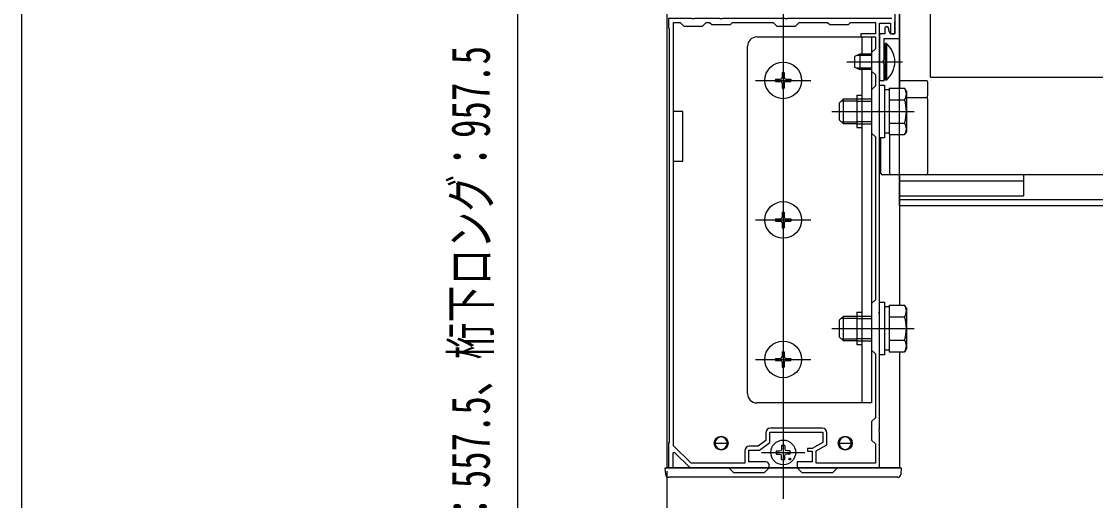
# Model space of a CAD drawing. Units: millimetres, scale not verified. Extents: x -875 to 875, y -1304 to 1297.
# Drawn here: x -875 to -528.8, y -1114.2 to -959.7 of the extents above; entities that cross this region are included whole.
import ezdxf
from ezdxf.enums import TextEntityAlignment as Align

# ---------------------------------------------------------------- set-up
doc = ezdxf.new("R2010")
doc.units = ezdxf.units.MM
doc.header["$LTSCALE"] = 8
for name, color, linetype in [('0-3_YKK_11', 7, 'Continuous'), ('0-5_YKK_12', 2, 'Continuous'), ('0-6_YKK_13', 4, 'Continuous'), ('0-8_YKK_D', 6, 'Continuous'), ('0-9_YKK_ZWAK', 7, 'Continuous')]:
    doc.layers.add(name, color=color, linetype=linetype)
doc.styles.add('ＭＳ ゴシック', font='')
doc.styles.get('ＭＳ ゴシック').set_extended_font_data('MS Gothic')

msp = doc.modelspace()

# ---------------------------------------------------------------- linework, layer by layer
at = {"layer": '0-3_YKK_11'}
for p, q in [((-595.402, -962.7), (-595.402, -962.4)), ((-616.902, -1090.9), (-633.602, -1090.9))]:
    msp.add_line(p, q, dxfattribs=at)
for points in [[(-596.402, -961.4), (-596.702, -961.7), (-596.702, -963.7), (-598.502, -963.7), (-598.502, -978.7), (-597.002, -978.7), (-597.002, -973.371), (-597.145, -973.179), (-597.145, -972.221), (-597.002, -972.029), (-597.002, -965.2), (-592.002, -965.2), (-592.002, -951.371), (-592.145, -951.179), (-592.145, -950.221), (-592.002, -950.029)], [(-593.502, -955.2), (-593.502, -963.7), (-594.402, -963.7)], [(-594.502, -958.7), (-628.044, -958.7), (-628.227, -958.82), (-628.777, -958.82), (-628.96, -958.7), (-649.044, -958.7), (-649.227, -958.82), (-649.777, -958.82), (-649.96, -958.7), (-658.044, -958.7), (-658.227, -958.82), (-658.777, -958.82), (-658.96, -958.7), (-666.502, -958.7), (-666.502, -961.7), (-666.202, -962)], [(-666.202, -962), (-666.202, -1095.4), (-666.502, -1095.7), (-666.502, -1103.7), (-665.002, -1103.7), (-665.002, -1098.8), (-664.634, -1098.646), (-659.502, -1103.7), (-634.002, -1103.7), (-634.002, -1102.7)], [(-664.902, -1096.557), (-664.902, -960), (-662.702, -960), (-661.502, -961.2), (-655.502, -961.2), (-654.302, -960), (-653.202, -960), (-652.502, -960.7), (-646.502, -960.7), (-645.802, -960), (-632.702, -960), (-631.502, -961.2), (-625.502, -961.2), (-624.302, -960), (-615.202, -960), (-614.502, -960.7), (-608.502, -960.7), (-607.802, -960), (-599.802, -960), (-599.802, -963.7), (-604.502, -963.7), (-604.502, -964.7), (-599.802, -964.7), (-599.802, -968.5), (-601.002, -969.7), (-601.002, -975.7), (-599.802, -976.9), (-599.802, -980.5), (-601.002, -981.7), (-601.002, -995.7), (-599.802, -996.9), (-599.802, -1049.5), (-601.002, -1050.7), (-601.002, -1065.7), (-599.802, -1066.9), (-599.802, -1087.5), (-601.002, -1088.7), (-601.002, -1094.7), (-599.802, -1095.9), (-599.802, -1102.2)], [(-635.002, -1101.7), (-640.602, -1101.7), (-640.602, -1098), (-637.102, -1098), (-633.802, -1095.5), (-633.802, -1092.2), (-616.702, -1092.2), (-616.702, -1095.5), (-620.202, -1097.4), (-621.702, -1097.4), (-621.702, -1098.3), (-620.202, -1098.3), (-620.202, -1101.7), (-625.002, -1101.7), (-625.002, -1103.7), (-598.502, -1103.7), (-598.502, -1092.158), (-598.622, -1091.975), (-598.622, -1091.425), (-598.502, -1091.242), (-598.502, -1054.158), (-598.622, -1053.975), (-598.622, -1053.425), (-598.502, -1053.242), (-598.502, -989.158), (-598.622, -988.975), (-598.622, -988.425), (-598.502, -988.242), (-598.502, -973.158), (-598.622, -972.975), (-598.622, -972.425), (-598.502, -972.242), (-598.502, -960.2), (-594.902, -960.2), (-594.902, -963.7), (-593.502, -963.7), (-593.502, -959.7)], [(-635.102, -1092.4), (-635.102, -1094.854), (-637.539, -1096.7), (-640.402, -1096.7)], [(-599.802, -1102.2), (-618.902, -1102.2), (-618.902, -1098.173), (-615.402, -1096.273), (-615.402, -1092.4)], [(-641.902, -1098.2), (-641.902, -1102.2), (-659.172, -1102.2), (-664.902, -1096.557)]]:
    msp.add_lwpolyline(points, dxfattribs=at)
for centre, radius, start, end in [((-596.402, -962.4), 1, 0.00001, 89.99999), ((-594.402, -962.7), 1, 180.00001, 269.99999), ((-633.602, -1092.4), 1.5, 90.00001, 179.99999), ((-616.902, -1092.4), 1.5, 0.00001, 89.99999), ((-640.402, -1098.2), 1.5, 90.00001, 179.99999), ((-635.002, -1102.7), 1, 0.00001, 89.99999)]:
    msp.add_arc(centre, radius, start, end, dxfattribs=at)
at = {"layer": '0-5_YKK_12'}
for p, q in [((-629.502, -761.2), (-629.502, -1113.7)), ((-667.002, -945.487), (-667.002, -1103.7)), ((-592.002, -946.5), (-592.002, -981.194)), ((-592.002, -1019.2), (-592.002, -950.2)), ((-609.002, -972.7), (-591.003, -972.7)), ((-638.402, -978.7), (-620.602, -978.7)), ((-582.002, -977.7), (-204.502, -977.7)), ((-613.802, -988.7), (-587.302, -988.7)), ((-592.002, -1009.2), (-592.002, -1051.194)), ((3.967, -1009.2), (-592.002, -1009.2)), ((-552.002, -1009.2), (-552.002, -1015.9)), ((-552.002, -1011.2), (-592.002, -1011.2)), ((-592.002, -1015.9), (-552.002, -1015.9)), ((3.967, -1017.2), (-592.002, -1017.2)), ((3.967, -1019.2), (-592.002, -1019.2)), ((-638.402, -1023.7), (-620.602, -1023.7)), ((-613.802, -1058.7), (-587.302, -1058.7)), ((-638.402, -1068.7), (-620.602, -1068.7)), ((-592.002, -1066.206), (-592.002, -1103.7)), ((-636.502, -1098.7), (-622.502, -1098.7)), ((-592.002, -1103.7), (-667.002, -1103.7))]:
    msp.add_line(p, q, dxfattribs=at)
for points in [[(-582.002, -977.7), (-582.002, -950.2), (-582.002, -912.2), (-164.502, -912.2)], [(-664.902, -1004.7), (-661.802, -1004.7), (-661.802, -988.7), (-664.902, -988.7)]]:
    msp.add_lwpolyline(points, dxfattribs=at)
for centre in [(-649.502, -1095.7), (-609.502, -1095.7)]:
    msp.add_circle(centre, 2.25, dxfattribs=at)
at = {"layer": '0-6_YKK_13'}
for p, q in [((-638.002, -964.7), (-601.002, -964.7)), ((-604.202, -964.7), (-604.202, -970.2)), ((-601.002, -964.7), (-601.002, -970.2)), ((-641.002, -1079.7), (-641.002, -967.7)), ((-596.502, -978.6), (-596.502, -966.8)), ((-596.254, -966.8), (-596.502, -966.8)), ((-596.254, -966.8), (-596.254, -978.6)), ((-604.802, -970.2), (-606.502, -971)), ((-606.502, -971), (-606.502, -974.4)), ((-601.002, -970.633), (-605.722, -970.633)), ((-601.002, -970.2), (-604.802, -970.2)), ((-604.802, -970.2), (-604.802, -975.2)), ((-606.502, -974.4), (-604.802, -975.2)), ((-601.002, -974.767), (-605.722, -974.767)), ((-601.002, -975.2), (-604.802, -975.2)), ((-604.202, -975.2), (-604.202, -1082.7)), ((-601.002, -975.2), (-601.002, -1082.7)), ((-632.002, -978.35), (-632.002, -979.05)), ((-632.002, -978.35), (-630.352, -978.35)), ((-632.002, -979.05), (-630.352, -979.05)), ((-629.852, -976.2), (-629.152, -976.2)), ((-629.852, -976.2), (-629.852, -977.85)), ((-629.852, -979.55), (-629.852, -981.2)), ((-629.152, -976.2), (-629.152, -977.85)), ((-629.152, -979.55), (-629.152, -981.2)), ((-628.652, -978.35), (-627.002, -978.35)), ((-628.652, -979.05), (-627.002, -979.05)), ((-627.002, -978.35), (-627.002, -979.05)), ((-596.254, -978.6), (-596.502, -978.6)), ((-592.002, -978.7), (-583.502, -978.7)), ((-592.002, -979.2), (-592.002, -978.7)), ((-592.002, -979.2), (-592.002, -981.194)), ((-583.002, -979.2), (-583.002, -983.7)), ((-629.852, -981.2), (-629.152, -981.2)), ((-596.902, -981.65), (-595.302, -981.65)), ((-595.302, -981.194), (-595.302, -996.206)), ((-595.302, -981.194), (-590.383, -981.194)), ((-589.802, -982.2), (-590.383, -981.194)), ((-589.802, -982.2), (-589.802, -995.2)), ((-611.302, -985.9), (-610.102, -984.7)), ((-611.302, -991.5), (-611.302, -985.9)), ((-610.75, -985.348), (-605.802, -985.348)), ((-610.102, -984.7), (-605.802, -984.7)), ((-610.102, -992.7), (-610.102, -984.7)), ((-605.802, -983.5), (-605.802, -993.9)), ((-605.802, -983.5), (-604.202, -983.5)), ((-605.802, -984.7), (-601.002, -984.7)), ((-605.802, -985.45), (-601.002, -985.45)), ((-595.302, -984.7), (-595.302, -992.7)), ((-595.302, -984.947), (-590.383, -984.947)), ((-589.802, -984.2), (-583.502, -984.2)), ((-583.002, -984.7), (-583.002, -983.7)), ((-583.002, -984.7), (-583.002, -1008.7)), ((-611.302, -991.5), (-610.102, -992.7)), ((-610.75, -992.052), (-605.802, -992.052)), ((-605.802, -992.7), (-610.102, -992.7)), ((-605.802, -991.95), (-601.002, -991.95)), ((-605.802, -992.7), (-601.002, -992.7)), ((-595.302, -992.453), (-590.383, -992.453)), ((-605.802, -993.9), (-604.202, -993.9)), ((-595.302, -995.75), (-596.902, -995.75)), ((-595.302, -996.206), (-590.383, -996.206)), ((-595.148, -1008.7), (-595.148, -996.206)), ((-589.802, -995.2), (-590.383, -996.206)), ((-598.002, -1008.7), (-598.002, -997.2)), ((-594.794, -1009.2), (-597.502, -1009.2)), ((-583.502, -1009.2), (-594.794, -1009.2)), ((-583.002, -1009.2), (-583.002, -1008.7)), ((-592.002, -1014.7), (-592.002, -1014.2)), ((-632.002, -1023.35), (-632.002, -1024.05)), ((-632.002, -1023.35), (-630.352, -1023.35)), ((-632.002, -1024.05), (-630.352, -1024.05)), ((-629.852, -1021.2), (-629.152, -1021.2)), ((-629.852, -1021.2), (-629.852, -1022.85)), ((-629.852, -1024.55), (-629.852, -1026.2)), ((-629.152, -1021.2), (-629.152, -1022.85)), ((-629.152, -1024.55), (-629.152, -1026.2)), ((-628.652, -1023.35), (-627.002, -1023.35)), ((-628.652, -1024.05), (-627.002, -1024.05)), ((-627.002, -1023.35), (-627.002, -1024.05)), ((-629.852, -1026.2), (-629.152, -1026.2)), ((-596.902, -1051.65), (-595.302, -1051.65)), ((-595.302, -1051.194), (-595.302, -1066.206)), ((-595.302, -1051.194), (-590.383, -1051.194)), ((-589.802, -1052.2), (-590.383, -1051.194)), ((-589.802, -1052.2), (-589.802, -1065.2)), ((-611.302, -1055.9), (-610.102, -1054.7)), ((-610.75, -1055.348), (-605.802, -1055.348)), ((-610.102, -1054.7), (-605.802, -1054.7)), ((-610.102, -1062.7), (-610.102, -1054.7)), ((-605.802, -1053.5), (-605.802, -1063.9)), ((-605.802, -1053.5), (-604.202, -1053.5)), ((-605.802, -1054.7), (-601.002, -1054.7)), ((-605.802, -1055.45), (-601.002, -1055.45)), ((-595.302, -1054.7), (-595.302, -1062.7)), ((-595.302, -1054.947), (-590.383, -1054.947)), ((-611.302, -1061.5), (-611.302, -1055.9)), ((-611.302, -1061.5), (-610.102, -1062.7)), ((-610.75, -1062.052), (-605.802, -1062.052)), ((-605.802, -1062.7), (-610.102, -1062.7)), ((-605.802, -1061.95), (-601.002, -1061.95)), ((-605.802, -1062.7), (-601.002, -1062.7)), ((-595.302, -1062.453), (-590.383, -1062.453)), ((-605.802, -1063.9), (-604.202, -1063.9)), ((-595.302, -1065.75), (-596.902, -1065.75)), ((-589.802, -1065.2), (-590.383, -1066.206)), ((-632.002, -1068.35), (-632.002, -1069.05)), ((-632.002, -1068.35), (-630.352, -1068.35)), ((-632.002, -1069.05), (-630.352, -1069.05)), ((-629.852, -1066.2), (-629.152, -1066.2)), ((-629.852, -1066.2), (-629.852, -1067.85)), ((-629.852, -1069.55), (-629.852, -1071.2)), ((-629.152, -1066.2), (-629.152, -1067.85)), ((-629.152, -1069.55), (-629.152, -1071.2)), ((-628.652, -1068.35), (-627.002, -1068.35)), ((-628.652, -1069.05), (-627.002, -1069.05)), ((-627.002, -1068.35), (-627.002, -1069.05)), ((-595.302, -1066.206), (-590.383, -1066.206)), ((-629.852, -1071.2), (-629.152, -1071.2)), ((-601.002, -1082.7), (-638.002, -1082.7)), ((-651.502, -1095.7), (-647.502, -1095.7)), ((-651.502, -1095.7), (-651.502, -1096.731)), ((-647.502, -1096.731), (-647.502, -1095.7)), ((-630.002, -1096.455), (-630.021, -1097.563)), ((-629.002, -1096.455), (-628.982, -1097.563)), ((-611.502, -1095.7), (-607.502, -1095.7)), ((-611.502, -1095.7), (-611.502, -1096.731)), ((-607.502, -1096.731), (-607.502, -1095.7)), ((-631.747, -1098.2), (-630.639, -1098.181)), ((-631.747, -1099.2), (-630.639, -1099.219)), ((-630.639, -1098.181), (-630.121, -1098.08)), ((-630.639, -1099.219), (-630.121, -1099.32)), ((-630.021, -1097.563), (-630.121, -1098.08)), ((-630.021, -1099.837), (-630.121, -1099.32)), ((-630.002, -1100.945), (-630.021, -1099.837)), ((-629.002, -1100.945), (-628.982, -1099.837)), ((-628.982, -1097.563), (-628.882, -1098.08)), ((-628.982, -1099.837), (-628.882, -1099.32)), ((-628.365, -1098.181), (-628.882, -1098.08)), ((-628.365, -1099.219), (-628.882, -1099.32)), ((-627.257, -1098.2), (-628.365, -1098.181)), ((-627.257, -1099.2), (-628.365, -1099.219)), ((-666.903, -1103.7), (-647.002, -1103.7)), ((-645.502, -1105.2), (-647.002, -1103.7)), ((-647.002, -1103.7), (-634.002, -1103.7)), ((-634.002, -1103.7), (-635.502, -1105.2)), ((-634.002, -1103.7), (-625.002, -1103.7)), ((-623.502, -1105.2), (-625.002, -1103.7)), ((-625.002, -1103.7), (-612.002, -1103.7)), ((-612.002, -1103.7), (-613.502, -1105.2)), ((-612.002, -1103.7), (-592.1, -1103.7)), ((-592.1, -1103.7), (-591.502, -1103.7)), ((-591.502, -1103.7), (-591.628, -1105.761)), ((-592.626, -1106.7), (-666.377, -1106.7)), ((-645.502, -1105.2), (-635.502, -1105.2)), ((-623.502, -1105.2), (-613.502, -1105.2))]:
    msp.add_line(p, q, dxfattribs=at)
for points in [[(-598.502, -997.2), (-598.502, -980.2), (-596.902, -980.2), (-596.902, -997.2)], [(-598.502, -1067.2), (-598.502, -1050.2), (-596.902, -1050.2), (-596.902, -1067.2)]]:
    msp.add_lwpolyline(points, close=True, dxfattribs=at)
msp.add_lwpolyline([(-667.375, -1105.761), (-667.502, -1103.7), (-666.903, -1103.7)], dxfattribs=at)
for centre, radius in [((-629.502, -978.7), 5.9), ((-629.502, -1023.7), 5.9), ((-629.502, -1068.7), 5.9), ((-629.502, -1098.7), 4), ((-627.38, -1100.821), 0.3)]:
    msp.add_circle(centre, radius, dxfattribs=at)
for centre, radius, start, end in [((-638.002, -967.7), 3, 90, 180), ((-601.202, -972.7), 7.7, 309.98312, 50.01688), ((-630.352, -977.85), 0.5, 270, 0), ((-630.352, -979.55), 0.5, 0, 90), ((-628.652, -977.85), 0.5, 180, 270), ((-628.652, -979.55), 0.5, 90, 180), ((-583.502, -979.2), 0.5, 0, 90), ((-593.125, -983.071), 3.323, 325.61575, 34.38425), ((-602.221, -988.7), 12.419, 342.41205, 17.58795), ((-583.502, -984.7), 0.5, 0, 90), ((-593.125, -994.329), 3.323, 325.61575, 34.38425), ((-597.502, -1008.7), 0.5, 180, 270), ((-594.706, -1008.762), 0.446, 171.95055, 258.57821), ((-583.502, -1008.7), 0.5, 270, 0), ((-630.352, -1022.85), 0.5, 270, 0), ((-630.352, -1024.55), 0.5, 0, 90), ((-628.652, -1022.85), 0.5, 180, 270), ((-628.652, -1024.55), 0.5, 90, 180), ((-593.125, -1053.071), 3.323, 325.61575, 34.38425), ((-602.221, -1058.7), 12.419, 342.41205, 17.58795), ((-593.125, -1064.329), 3.323, 325.61575, 34.38425), ((-630.352, -1067.85), 0.5, 270, 0), ((-630.352, -1069.55), 0.5, 0, 90), ((-628.652, -1067.85), 0.5, 180, 270), ((-628.652, -1069.55), 0.5, 90, 180), ((-638.002, -1079.7), 3, 180, 270), ((-649.502, -1095.7), 2, 0, 180), ((-609.502, -1095.7), 2, 0, 180), ((-649.502, -1095.7), 2, 180, 0), ((-629.502, -1098.7), 2.3, 77.44414, 102.55586), ((-609.502, -1095.7), 2, 180, 0), ((-629.502, -1098.7), 2.3, 167.44414, 192.55586), ((-629.502, -1098.7), 2.3, 347.44414, 12.55586), ((-629.502, -1098.7), 2.3, 257.44414, 282.55586), ((-666.377, -1105.7), 1, 183.5, 270), ((-592.626, -1105.7), 1, 270, 356.5)]:
    msp.add_arc(centre, radius, start, end, dxfattribs=at)
at = {"layer": '0-8_YKK_D'}
for p, q in [((-715, -1174.2), (-715, -914.2)), ((-667.002, -1104.7), (-667.002, -1255.2))]:
    msp.add_line(p, q, dxfattribs=at)
at = {"layer": '0-9_YKK_ZWAK'}
msp.add_line((-875, 1245.8), (-875, -1304.2), dxfattribs=at)

# ---------------------------------------------------------------- texts
at = {"layer": '0-8_YKK_D', "style": 'ＭＳ ゴシック', "width": 0.7}
msp.add_text('HD＝標準：557.5、桁下ロング：957.5', height=12.46, rotation=90, dxfattribs=at).set_placement((-720.318, -1169.671), align=Align.BOTTOM_LEFT)

doc.saveas('drawing.dxf')
